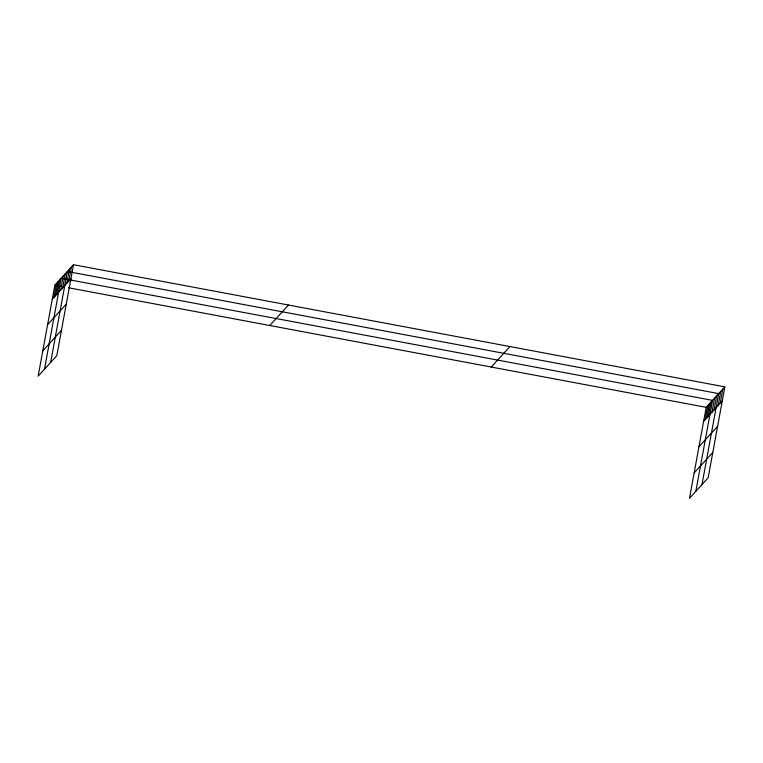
<?xml version="1.0" encoding="UTF-8"?>
<svg xmlns="http://www.w3.org/2000/svg" width="763" height="763" viewBox="0 0 763 763"><rect width="100%" height="100%" fill="white"/><g stroke="black" fill="none" stroke-linecap="round" stroke-linejoin="round"><path stroke-width="1.14" d="M73.506 264.723L54.841 285.209L38.15 376.149L56.815 355.663L73.506 264.723L724.85 386.851L708.159 477.791L689.494 498.277L706.185 407.337L724.85 386.851M53.839 297.551L56.424 283.464M55.432 295.806L58.017 281.728M57.015 294.06L59.6 279.983M44.492 369.178L61.183 278.247L712.537 400.375L695.846 491.315M60.659 290.074L63.243 275.987M62.709 287.813L65.294 273.736M50.654 362.425L67.344 271.485L718.689 393.613L701.998 484.553M66.81 283.311L69.395 269.234M68.87 281.061L71.445 266.974M705.193 419.679L707.778 405.592M706.776 417.933L709.361 403.856M708.36 416.197L710.944 402.111M712.003 412.201L714.588 398.124M714.054 409.95L716.638 395.863M718.164 405.439L720.749 391.362M720.215 403.188L722.799 389.111M52.256 299.287L70.921 278.8M47.602 324.647L66.267 304.17M42.804 350.78L61.469 330.303M269.787 325.505L288.452 305.028M491.238 367.032L509.903 346.555M703.6 421.414L722.265 400.937M698.946 446.784L717.611 426.298M694.149 472.917L712.814 452.43M54.841 285.209L63.939 286.917M68.489 287.765L706.185 407.337"/></g></svg>
